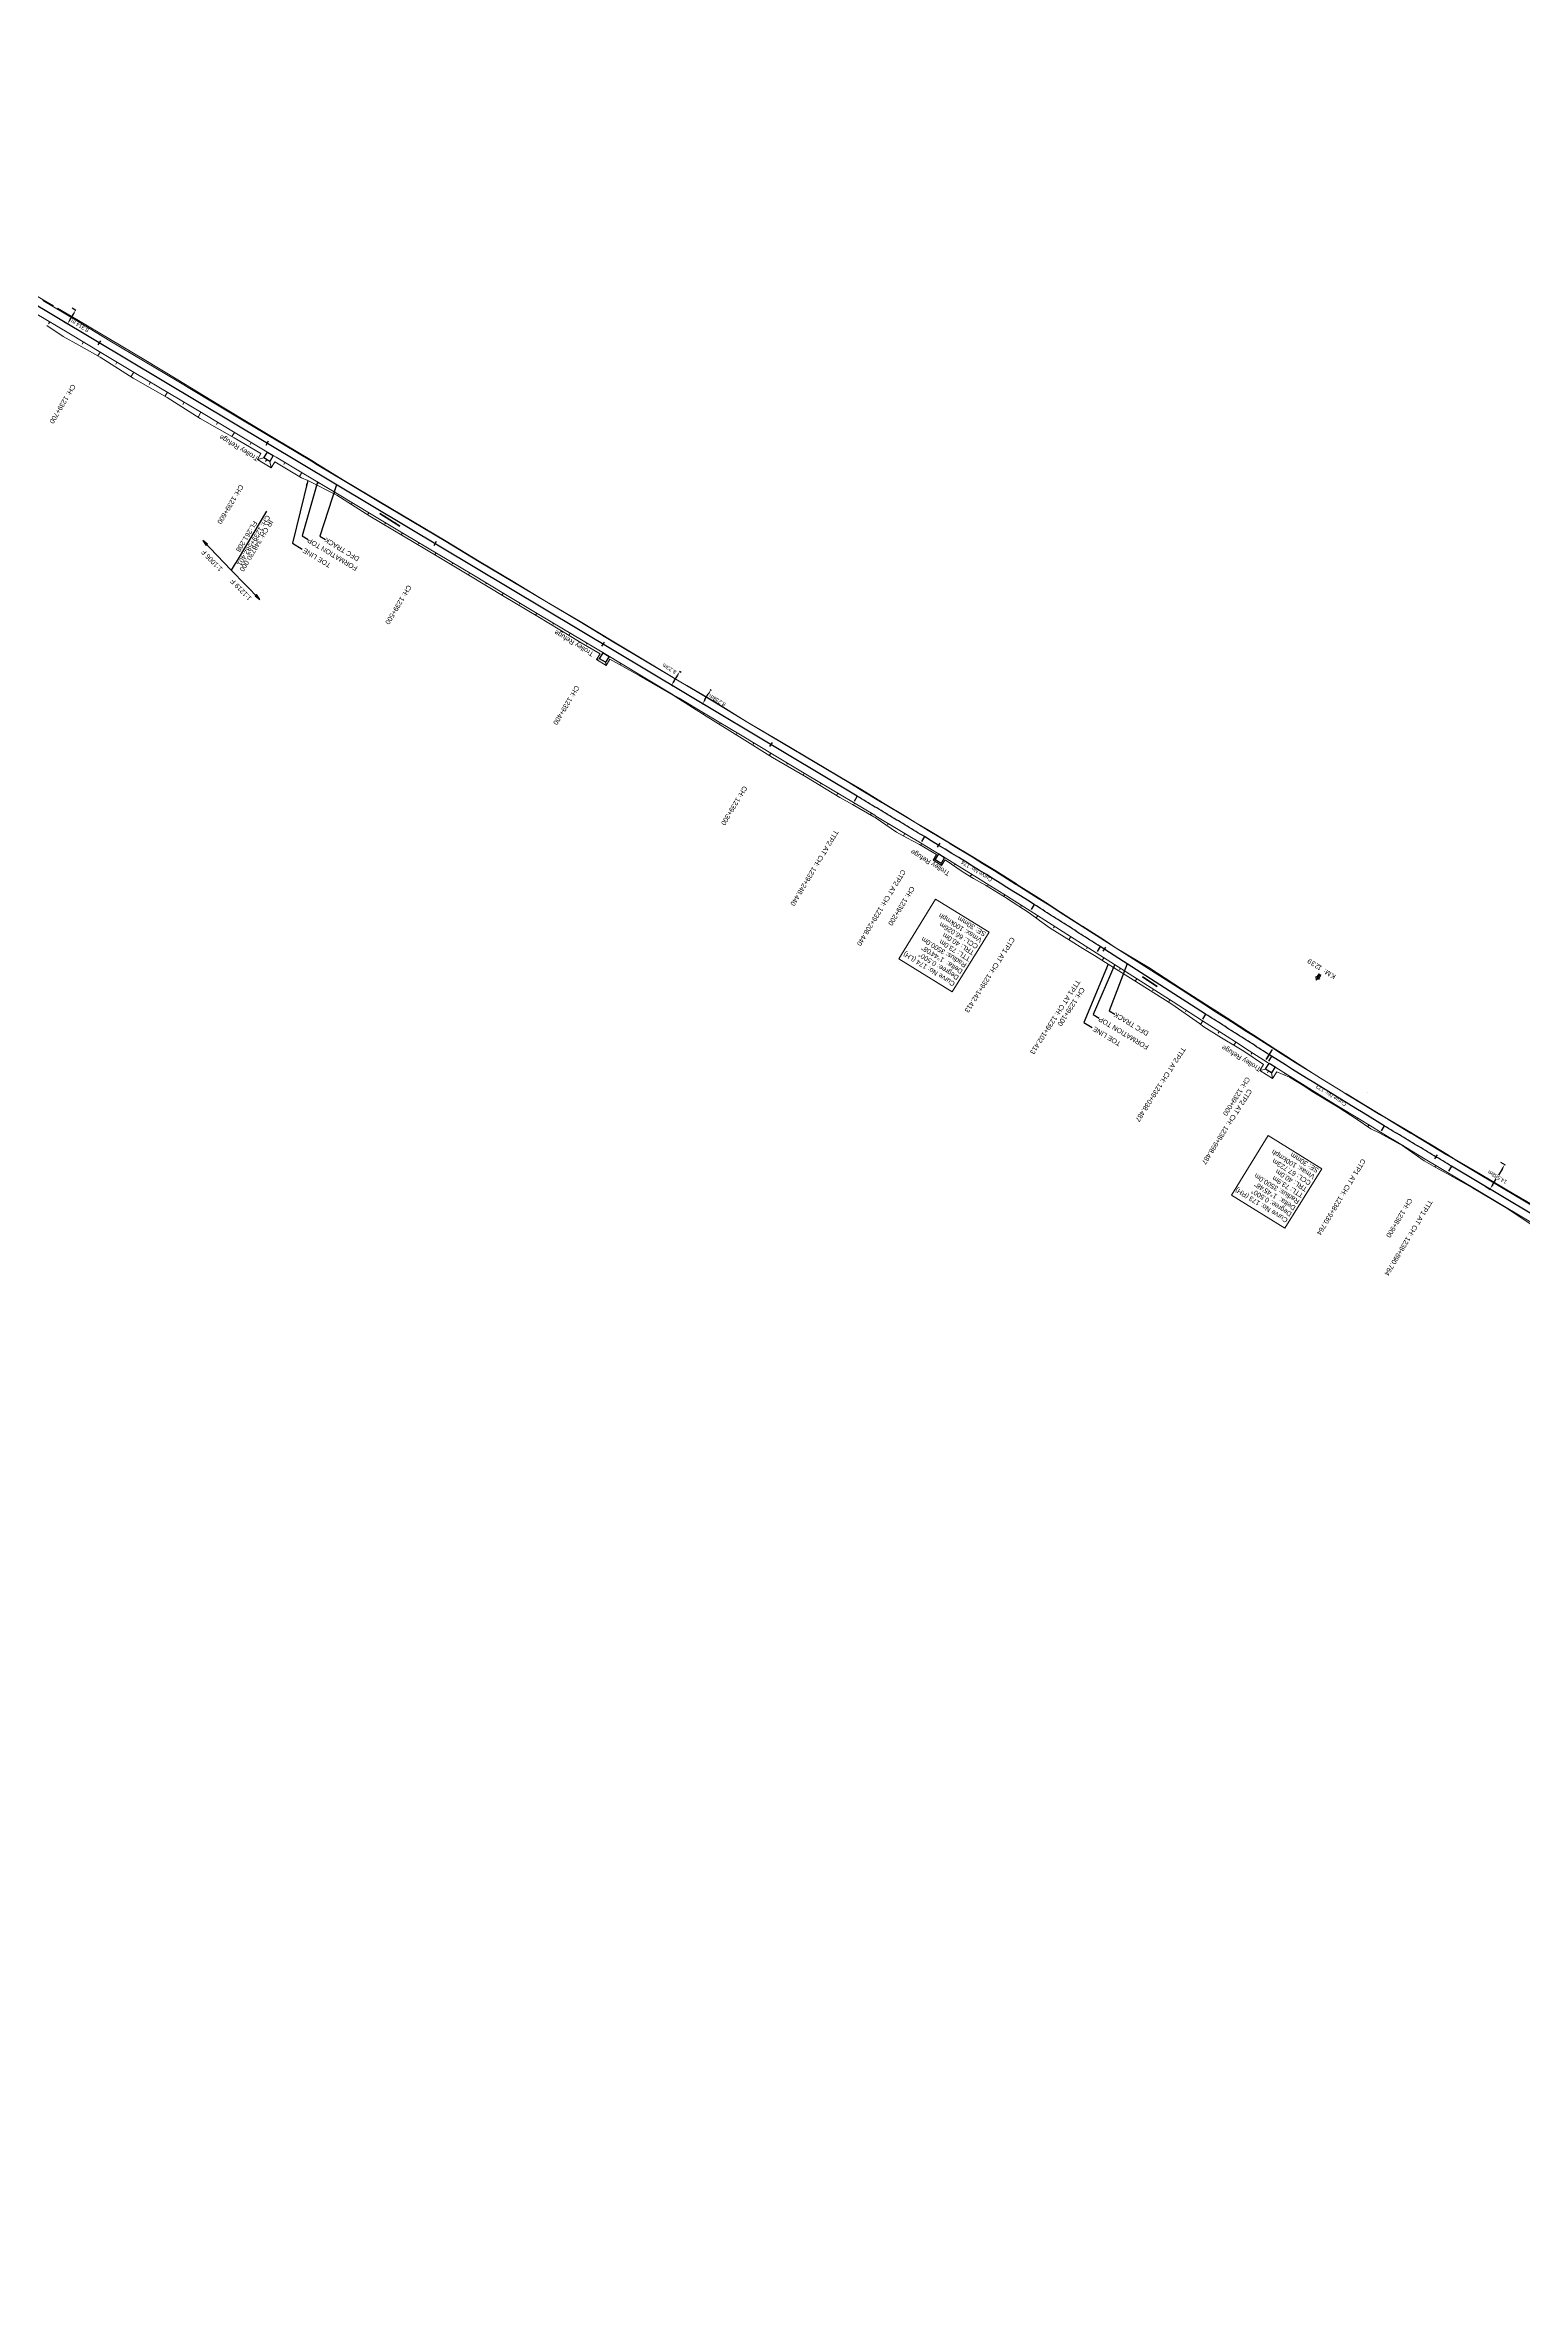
# Model space of a CAD drawing. Header units: metres. Extents: x 593990 to 611207, y 3401545 to 3411811.
# Drawn here: x 603661 to 604417, y 3405052 to 3406197 of the extents above; entities that cross this region are included whole.
import ezdxf
from ezdxf.enums import TextEntityAlignment as Align

# ---------------------------------------------------------------- set-up
doc = ezdxf.new("R2010")
doc.units = ezdxf.units.M
doc.header["$MEASUREMENT"] = 0
doc.linetypes.add('CENTER2', pattern=[1.125, 0.75, -0.125, 0.125, -0.125])
for name, color, linetype, lineweight in [('C-ALIG-DG-CURVE', 1, 'CENTER2', 70), ('C-ALIG-DG-LINE', 1, 'CENTER2', 70), ('C-ALIG-DG-SPIRAL', 1, 'CENTER2', 70), ('C-ALIG-LABL-DG', 1, 'Continuous', 25), ('C-ALIG-LABL-DG-MARK', 1, 'Continuous', 25), ('Km post', 1, 'Continuous', 13), ('Proposed Curve_Details', 10, 'Continuous', 0), ('PROPOSED DFCC TOE LINE', 239, 'Continuous', 0), ('PROPOSED DFCC TOE SLOPES', 239, 'Continuous', 0), ('PROPOSED DFCC TRACK', 1, 'Continuous', 0), ('PROPOSED FORMATION LINE - PLAN', 187, 'Continuous', 0), ('PROPOSED GRADES IN PLAN', 10, 'Continuous', 0)]:
    doc.layers.add(name, color=color, linetype=linetype, lineweight=lineweight)
doc.layers.add('Trolley Refuse', color=10, linetype='Continuous')
doc.styles.add('Arial', font='arial.ttf')
doc.styles.get("Standard").update_dxf_attribs({"font": 'arial.ttf'})
doc.styles.add('Style-Arial', font='arial.ttf')
doc.dimstyles.new('ISO-25', dxfattribs={"dimtxt": 2.5, "dimasz": 2.5, "dimexe": 1.25, "dimexo": 0.625, "dimtad": 1, "dimtxsty": 'Standard', "dimcen": 2.5, "dimadec": 0, "dimazin": 0, "dimtfac": 1, "dimtmove": 0, "dimatfit": 3, "dimfxl": 1, "dimarcsym": 0})
doc.dimstyles.get("Standard").update_dxf_attribs({"dimtxt": 0.18, "dimasz": 0.18, "dimexe": 0.18, "dimexo": 0.0625, "dimgap": 0.09, "dimtad": 0, "dimtih": 1, "dimtoh": 1, "dimdec": 4, "dimzin": 0, "dimdsep": 46, "dimtxsty": 'Standard', "dimcen": 0.09, "dimadec": 0, "dimazin": 0, "dimtfac": 1, "dimtdec": 4, "dimtofl": 0, "dimtmove": 0, "dimatfit": 3, "dimfxl": 1, "dimtolj": 1, "dimtzin": 0, "dimarcsym": 0})

# ---------------------------------------------------------------- blocks, each defined once
blk = doc.blocks.new('*D262')
at = {"layer": 'Defpoints', "color": 0, "transparency": 16777216}
for p in [(604405.3, 3405625.6), (604407.6, 3405624.2), (604397.8, 3405613.1)]:
    blk.add_point(p, dxfattribs=at)
at = {"layer": 'PROPOSED DFCC TRACK', "color": 0, "lineweight": -2, "transparency": 16777216}
for p, q in [((604406.4, 3405622), (604404.5, 3405618.9)), ((604405.4, 3405625.5), (604407.8, 3405624.1)), ((604397.9, 3405613), (604400.2, 3405611.6)), ((604401.4, 3405613.8), (604403.3, 3405617))]:
    blk.add_line(p, q, dxfattribs=at)
at = {"layer": 'PROPOSED DFCC TRACK', "color": 0, "transparency": 16777216}
for points in [[(604406, 3405622.2), (604406.7, 3405621.8), (604407.6, 3405624.2)], [(604401.1, 3405614), (604401.8, 3405613.6), (604400.1, 3405611.7)]]:
    blk.add_solid(points, dxfattribs=at)
at = {"layer": 'PROPOSED DFCC TRACK', "color": 0, "lineweight": 0, "transparency": 16777216, "insert": (604403.9, 3405617.9), "char_height": 2, "attachment_point": 5, "rotation": 149, "style": 'Style-Arial'}
blk.add_mtext('\\A1;14.588m', dxfattribs=at)
blk = doc.blocks.new('TerminatorOpen_0.5')
at = {"color": 0, "linetype": 'ByBlock', "lineweight": -2}
for q in [(-1, 0.25), (-1, 0), (-1, -0.25)]:
    blk.add_line((0, 0), q, dxfattribs=at)
blk = doc.blocks.new('*D263')
at = {"layer": 'Defpoints', "color": 0, "transparency": 16777216}
for p in [(603675.4, 3406062.4), (603671.1, 3406055.2), (603673.1, 3406054)]:
    blk.add_point(p, dxfattribs=at)
at = {"layer": 'PROPOSED DFCC TRACK', "color": 0, "lineweight": -2, "transparency": 16777216}
for p, q in [((603676, 3406059), (603674.3, 3406056.2)), ((603675.5, 3406062.3), (603677.4, 3406061.1)), ((603671.2, 3406055.2), (603673.2, 3406054))]:
    blk.add_line(p, q, dxfattribs=at)
at = {"layer": 'PROPOSED DFCC TRACK', "color": 0, "transparency": 16777216}
for points in [[(603674, 3406056.4), (603674.7, 3406056), (603673.1, 3406054)], [(603675.7, 3406059.2), (603676.4, 3406058.8), (603677.3, 3406061.2)]]:
    blk.add_solid(points, dxfattribs=at)
at = {"layer": 'PROPOSED DFCC TRACK', "color": 0, "lineweight": 0, "transparency": 16777216, "insert": (603679.4, 3406053.1), "char_height": 2, "attachment_point": 5, "rotation": 149, "style": 'Style-Arial'}
blk.add_mtext('\\A1;\\A1;8.314 m', dxfattribs=at)
blk = doc.blocks.new('*D214')
at = {"layer": 'Defpoints', "color": 0, "transparency": 16777216}
for p in [(604001.2, 3405867.3), (604001.9, 3405866.9), (603997, 3405860.2)]:
    blk.add_point(p, dxfattribs=at)
at = {"layer": 'PROPOSED DFCC TRACK', "color": 0, "lineweight": -2, "transparency": 16777216}
for p, q in [((603998.9, 3405862), (604000.6, 3405864.8)), ((604001.3, 3405867.2), (604002, 3405866.8)), ((603997.1, 3405860.2), (603997.8, 3405859.8))]:
    blk.add_line(p, q, dxfattribs=at)
at = {"layer": 'PROPOSED DFCC TRACK', "color": 0, "transparency": 16777216}
for points in [[(603998.6, 3405862.2), (603999.3, 3405861.8), (603997.7, 3405859.8)], [(604000.2, 3405865), (604001, 3405864.6), (604001.9, 3405866.9)]]:
    blk.add_solid(points, dxfattribs=at)
at = {"layer": 'PROPOSED DFCC TRACK', "color": 0, "lineweight": 0, "transparency": 16777216, "insert": (604005.2, 3405861.6), "char_height": 2, "attachment_point": 5, "rotation": 149, "style": 'Style-Arial'}
blk.add_mtext('\\A1;8.238m', dxfattribs=at)
blk = doc.blocks.new('*D215')
at = {"layer": 'Defpoints', "color": 0, "transparency": 16777216}
for p in [(603986, 3405876.4), (603986.9, 3405875.9), (603982.6, 3405868.8)]:
    blk.add_point(p, dxfattribs=at)
at = {"layer": 'PROPOSED DFCC TRACK', "color": 0, "lineweight": -2, "transparency": 16777216}
for p, q in [((603983.1, 3405871.5), (603984.8, 3405874.2)), ((603986.8, 3405875.9), (603985.9, 3405876.4)), ((603982.5, 3405868.9), (603981.7, 3405869.4))]:
    blk.add_line(p, q, dxfattribs=at)
at = {"layer": 'PROPOSED DFCC TRACK', "color": 0, "transparency": 16777216}
for points in [[(603984.4, 3405874.4), (603985.1, 3405874), (603986, 3405876.4)], [(603982.7, 3405871.7), (603983.5, 3405871.2), (603981.8, 3405869.3)]]:
    blk.add_solid(points, dxfattribs=at)
at = {"layer": 'PROPOSED DFCC TRACK', "color": 0, "lineweight": 0, "transparency": 16777216, "insert": (603980.7, 3405877.8), "char_height": 2, "attachment_point": 5, "rotation": 149, "style": 'Style-Arial'}
blk.add_mtext('\\A1;8.23m', dxfattribs=at)
blk = doc.blocks.new('Direction')
h = blk.add_hatch(color=256)
h.dxf.hatch_style = 1
h.paths.add_polyline_path([(-5.54, 0), (-4.75, -0.13), (-4.75, 0.13)])
blk.add_lwpolyline([(-5.54, 0), (-4.75, -0.13), (-4.75, 0.13)], close=True)
blk.add_lwpolyline([(0, 0), (-5.54, 0)])
blk = doc.blocks.new('Tick Hor')
blk.add_lwpolyline([(-0.5, 0), (0.5, 0)])
blk = doc.blocks.new('KM Post')
at = {"layer": 'Km post', "lineweight": 13}
h = blk.add_hatch(color=256, dxfattribs=at)
h.paths.add_polyline_path([(0, -8.9), (1.6, -8.9), (1.6, -3.8), (0, -3.8)])
h.paths.add_polyline_path([(0, -3.8), (0, 0), (-3.4, -3.8)])
for p, q in [((0, -8.9), (0, 0)), ((3.1, -3.8), (0, 0)), ((3.1, -3.8), (-3.4, -3.8))]:
    blk.add_line(p, q, dxfattribs=at)
blk.add_lwpolyline([(1.6, -3.8), (1.6, -8.9), (-1.6, -8.9), (-1.6, -3.8)], dxfattribs=at)

msp = doc.modelspace()

# ---------------------------------------------------------------- linework, layer by layer
at = {"layer": 'C-ALIG-DG-CURVE', "color": 1, "linetype": 'Continuous', "lineweight": 30, "flags": 128}
for points in [[(604167.1772, 3405757.17, 0.004716204), (604111.0371, 3405791.9213)], [(604346.0659, 3405644.0708, -0.004837368), (604288.4751, 3405679.7008)]]:
    msp.add_lwpolyline(points, format="xyb", dxfattribs=at)
at = {"layer": 'C-ALIG-DG-LINE', "color": 1, "linetype": 'Continuous', "lineweight": 30, "flags": 128}
for points in [[(604076.7502, 3405812.5223), (600403.5632, 3408010.0169)], [(604254.7457, 3405701.2026), (604200.9065, 3405735.6683)], [(606968.149, 3404077.0385), (604380.3628, 3405623.4864)]]:
    msp.add_lwpolyline(points, dxfattribs=at)
at = {"layer": 'C-ALIG-DG-SPIRAL', "color": 1, "linetype": 'Continuous', "lineweight": 30, "flags": 128}
for points in [[(604111.0371, 3405791.9213), (604109.9335, 3405792.5898), (604108.8297, 3405793.258), (604107.7256, 3405793.9258), (604106.6213, 3405794.5932), (604105.5168, 3405795.2603), (604104.412, 3405795.927), (604103.3071, 3405796.5934), (604102.202, 3405797.2594), (604101.0967, 3405797.9252), (604099.9912, 3405798.5907), (604098.8856, 3405799.2559), (604097.7798, 3405799.9209), (604096.6739, 3405800.5855), (604095.5678, 3405801.25), (604094.4616, 3405801.9142), (604093.3552, 3405802.5783), (604092.2487, 3405803.2421), (604091.1422, 3405803.9057), (604090.0355, 3405804.5692), (604088.9287, 3405805.2325), (604087.8219, 3405805.8957), (604086.7149, 3405806.5587), (604085.6079, 3405807.2216), (604084.5008, 3405807.8845), (604083.3937, 3405808.5472), (604082.2865, 3405809.2098), (604081.1793, 3405809.8724), (604080.0721, 3405810.5349), (604078.9648, 3405811.1974), (604077.8575, 3405811.8599), (604076.7502, 3405812.5223)], [(604200.9065, 3405735.6683), (604199.8198, 3405736.364), (604198.7331, 3405737.0596), (604197.6463, 3405737.7553), (604196.5596, 3405738.4509), (604195.4727, 3405739.1464), (604194.3859, 3405739.8419), (604193.299, 3405740.5373), (604192.212, 3405741.2326), (604191.125, 3405741.9278), (604190.0379, 3405742.6229), (604188.9507, 3405743.3179), (604187.8635, 3405744.0127), (604186.7761, 3405744.7073), (604185.6886, 3405745.4018), (604184.601, 3405746.0962), (604183.5133, 3405746.7903), (604182.4255, 3405747.4842), (604181.3375, 3405748.1779), (604180.2494, 3405748.8714), (604179.1611, 3405749.5646), (604178.0726, 3405750.2575), (604176.984, 3405750.9502), (604175.8952, 3405751.6426), (604174.8062, 3405752.3347), (604173.717, 3405753.0265), (604172.6276, 3405753.718), (604171.5379, 3405754.4091), (604170.4481, 3405755.0999), (604169.358, 3405755.7903), (604168.2677, 3405756.4804), (604167.1772, 3405757.17)], [(604288.4751, 3405679.7008), (604287.3845, 3405680.3905), (604286.2942, 3405681.0805), (604285.2041, 3405681.7709), (604284.1143, 3405682.4617), (604283.0247, 3405683.1529), (604281.9353, 3405683.8443), (604280.8461, 3405684.5361), (604279.7571, 3405685.2282), (604278.6682, 3405685.9206), (604277.5796, 3405686.6133), (604276.4912, 3405687.3063), (604275.4029, 3405687.9995), (604274.3147, 3405688.693), (604273.2267, 3405689.3867), (604272.1389, 3405690.0806), (604271.0512, 3405690.7747), (604269.9636, 3405691.469), (604268.8761, 3405692.1635), (604267.7887, 3405692.8582), (604266.7015, 3405693.553), (604265.6143, 3405694.248), (604264.5272, 3405694.9431), (604263.4402, 3405695.6383), (604262.3532, 3405696.3336), (604261.2663, 3405697.029), (604260.1795, 3405697.7245), (604259.0927, 3405698.42), (604258.0059, 3405699.1156), (604256.9191, 3405699.8112), (604255.8324, 3405700.5069), (604254.7457, 3405701.2026)], [(604380.3628, 3405623.4864), (604379.2552, 3405624.1483), (604378.1476, 3405624.8102), (604377.04, 3405625.4721), (604375.9325, 3405626.1341), (604374.8249, 3405626.7962), (604373.7174, 3405627.4583), (604372.61, 3405628.1205), (604371.5026, 3405628.7827), (604370.3953, 3405629.4451), (604369.288, 3405630.1076), (604368.1808, 3405630.7703), (604367.0737, 3405631.433), (604365.9667, 3405632.096), (604364.8598, 3405632.7591), (604363.753, 3405633.4224), (604362.6464, 3405634.0859), (604361.5398, 3405634.7496), (604360.4334, 3405635.4135), (604359.3271, 3405636.0776), (604358.221, 3405636.742), (604357.1151, 3405637.4067), (604356.0093, 3405638.0717), (604354.9037, 3405638.7369), (604353.7982, 3405639.4024), (604352.693, 3405640.0683), (604351.5879, 3405640.7345), (604350.4831, 3405641.401), (604349.3785, 3405642.0679), (604348.2741, 3405642.7351), (604347.1699, 3405643.4028), (604346.0659, 3405644.0708)]]:
    msp.add_lwpolyline(points, dxfattribs=at)
at = {"layer": 'C-ALIG-LABL-DG', "color": 1, "linetype": 'Continuous', "lineweight": 25}
msp.add_line((604287.1964, 3405680.5095), (604285.8597, 3405678.3969), dxfattribs=at)
at = {"layer": 'C-ALIG-LABL-DG-MARK', "color": 1, "linetype": 'Continuous', "lineweight": 25}
for p, q in [((604076.7502, 3405812.5223), (604075.21, 3405809.9478)), ((604111.0371, 3405791.9213), (604109.4823, 3405789.3557)), ((604167.1772, 3405757.17), (604165.5742, 3405754.6342)), ((604200.9065, 3405735.6683), (604199.2891, 3405733.1417)), ((604254.7457, 3405701.2026), (604253.1282, 3405698.6759)), ((604288.4751, 3405679.7008), (604286.8721, 3405677.165)), ((604346.0659, 3405644.0708), (604344.5123, 3405641.5044)), ((604380.3628, 3405623.4864), (604378.8239, 3405620.9112))]:
    msp.add_line(p, q, dxfattribs=at)
at = {"layer": 'Proposed Curve_Details'}
for points in [[(604125.2568, 3405712.5677), (604144.117, 3405743.036), (604116.7871, 3405759.8639), (604097.9269, 3405729.3955)], [(604295.3275, 3405591.681), (604314.1803, 3405622.1539), (604286.7935, 3405639.1672), (604267.9406, 3405608.6943)]]:
    msp.add_lwpolyline(points, close=True, dxfattribs=at)
at = {"layer": 'PROPOSED DFCC TOE LINE', "lineweight": 0, "flags": 128}
for points in [[(603510.9224, 3406157.3901), (603523.4849, 3406148.6747), (603540.5002, 3406138.1599), (603557.4652, 3406127.5609), (603574.6895, 3406117.3953), (603591.8041, 3406107.0465), (603609.0194, 3406096.866), (603626.2022, 3406086.6311), (603643.5213, 3406076.624), (603660.6863, 3406066.3593), (603665.9494, 3406063.2532)], [(603667.9745, 3406062.0581), (603677.9107, 3406056.194), (603695.133, 3406046.0252), (603712.3205, 3406035.7982), (603729.4668, 3406025.5023), (603746.5049, 3406015.0255), (603763.634, 3406004.7009), (603780.7848, 3405994.4124), (603783.7264, 3405992.6497), (603797.9326, 3405984.1191), (603800.8561, 3405982.326), (603815.0058, 3405973.701), (603832.1779, 3405963.4483), (603849.3548, 3405953.2036), (603866.5433, 3405942.9782), (603883.6626, 3405932.6371), (603900.7831, 3405922.298), (603917.9367, 3405912.0145), (603935.1406, 3405901.8147), (603952.279, 3405891.5056), (603969.4194, 3405881.1999), (603986.5739, 3405870.9177), (603989.5443, 3405869.1841)], [(603985.4935, 3405862.4059), (603982.5928, 3405864.2632), (603965.3075, 3405874.3267), (603950.3217, 3405882.557), (603948.4696, 3405879.4611), (603943.4673, 3405882.4538), (603945.2511, 3405885.4353), (603935.6449, 3405891.0682), (603930.3583, 3405894.1717), (603913.4366, 3405904.4923), (603896.2591, 3405914.7361), (603879.1297, 3405925.0603), (603861.9379, 3405935.2801), (603844.742, 3405945.4931), (603827.5586, 3405955.7269), (603810.7297, 3405966.5533), (603795.8294, 3405973.9237), (603792.7211, 3405975.4079), (603779.0704, 3405983.4916), (603777.2547, 3405980.4621), (603770.1571, 3405984.716), (603771.9401, 3405987.691), (603758.2735, 3405995.7406), (603740.9217, 3406005.693), (603723.9836, 3406016.3369), (603706.6232, 3406026.275), (603689.7645, 3406037.0516), (603678.7953, 3406043.1021), (603670.8116, 3406047.6596), (603662.4721, 3406053.1564)], [(604425.0296, 3405591.0874), (604408.2953, 3405602.0728), (604391.1155, 3405612.3127), (604378.1235, 3405619.7405), (604373.6746, 3405622.1163), (604366.4485, 3405626.2018), (604356.8232, 3405632.9224), (604355.4782, 3405633.8497), (604343.7749, 3405640.2876), (604339.2876, 3405642.6153), (604332.1614, 3405647.2906), (604322.5627, 3405653.6501), (604320.7559, 3405654.6324), (604309.1791, 3405661.6945), (604305.552, 3405664.2125), (604297.6787, 3405668.8802), (604291.1984, 3405671.7259), (604289.0283, 3405668.2754), (604282.4727, 3405672.3981), (604284.3509, 3405675.3845), (604274.2659, 3405682.2075), (604270.9054, 3405684.3524), (604262.8395, 3405689.1075), (604253.8111, 3405694.763), (604251.6489, 3405696.3637), (604237.4415, 3405706.2877), (604220.517, 3405716.9453), (604203.57, 3405727.5676), (604197.9703, 3405731.0829), (604192.0749, 3405734.7735), (604186.0567, 3405738.5366), (604175.3397, 3405745.1649), (604169.8281, 3405749.0095), (604164.5233, 3405752.973), (604153.467, 3405760.1621), (604153.3112, 3405760.2588), (604142.2447, 3405767.0873), (604136.2028, 3405770.5675), (604130.8814, 3405773.783), (604121.5864, 3405780.045), (604119.8066, 3405777.1421), (604115.4445, 3405779.8163), (604117.2494, 3405782.7602), (604108.5774, 3405787.8611), (604102.0497, 3405791.2787), (604096.8601, 3405794.2197), (604085.8089, 3405801.6975), (604085.2138, 3405802.0599), (604074.2377, 3405808.3212), (604067.7917, 3405811.8897), (604050.7295, 3405822.3262), (604033.4726, 3405832.4372), (604016.4735, 3405842.9791), (603999.4454, 3405853.4725), (603985.4935, 3405862.4059)], [(603989.5443, 3405869.184), (604003.85, 3405860.8349), (604020.8677, 3405850.3241), (604038.0763, 3405840.1323), (604055.2741, 3405829.9226), (604072.4785, 3405819.7238), (604078.8122, 3405815.9677), (604089.6148, 3405809.4069), (604090.2112, 3405809.0456), (604101.6282, 3405802.144), (604106.7247, 3405799.0261), (604113.0474, 3405795.2369), (604123.916, 3405788.7622), (604124.4046, 3405788.4698), (604135.706, 3405781.6101), (604141.0449, 3405778.3915), (604147.014, 3405774.7597), (604158.0346, 3405767.7947), (604158.1898, 3405767.6961), (604169.3395, 3405760.592), (604174.9072, 3405757.0136), (604180.5614, 3405753.3675), (604191.7081, 3405746.1382), (604191.7553, 3405746.1092), (604203.0716, 3405739.0517), (604208.5009, 3405735.2702), (604225.6872, 3405725.0217), (604242.476, 3405714.1522), (604257.0356, 3405704.7783), (604259.3004, 3405703.3384), (604268.2831, 3405697.6229), (604276.1079, 3405692.5122), (604279.4423, 3405690.3389), (604290.6184, 3405683.0901), (604292.8816, 3405681.6533), (604302.0263, 3405675.8172), (604309.7039, 3405670.8757), (604313.4196, 3405668.5192), (604324.9701, 3405661.4736), (604326.7217, 3405660.4105), (604336.5473, 3405654.4726), (604343.8282, 3405650.0915), (604348.1395, 3405647.4974), (604359.5653, 3405640.6497), (604360.9631, 3405639.8149), (604371.0104, 3405633.8247), (604378.0922, 3405629.5072), (604382.3695, 3405626.8456), (604395.2804, 3405619.2821), (604412.4876, 3405609.088), (604429.8059, 3405599.0799)]]:
    msp.add_lwpolyline(points, dxfattribs=at)
at = {"layer": 'PROPOSED DFCC TOE SLOPES', "flags": 128}
for points in [[(603664.0419, 3406055.0564), (603663.4124, 3406054.004)], [(603681.205, 3406044.7885), (603680.5268, 3406043.6548)], [(603689.7866, 3406039.6546), (603688.6102, 3406037.6883)], [(603698.3681, 3406034.5206), (603697.7257, 3406033.4469)], [(603706.9496, 3406029.3867), (603705.5127, 3406026.9848)], [(603715.5312, 3406024.2528), (603714.8455, 3406023.1067)], [(603724.1127, 3406019.1189), (603722.84, 3406016.9915)], [(603732.6942, 3406013.9849), (603732.0156, 3406012.8505)], [(603741.2758, 3406008.851), (603739.8059, 3406006.3941)], [(603749.8573, 3406003.7171), (603749.1559, 3406002.5447)], [(603758.4389, 3405998.5831), (603757.1305, 3405996.3962)], [(603767.0204, 3405993.4492), (603766.3877, 3405992.3916)], [(603773.4322, 3405985.5365), (603770.1571, 3405984.716)], [(603774.9332, 3405984.6368), (603774.3196, 3405983.6129)], [(603776.4343, 3405983.7372), (603777.2547, 3405980.4621)], [(603784.1835, 3405983.1814), (603783.5832, 3405982.178)], [(603792.765, 3405978.0474), (603791.5875, 3405976.0792)], [(603801.3465, 3405972.9135), (603800.9498, 3405972.2503)], [(603809.9281, 3405967.7796), (603809.545, 3405967.1393)], [(603818.5096, 3405962.6456), (603818.2726, 3405962.2495)], [(603827.0911, 3405957.5117), (603826.45, 3405956.4401)], [(603835.6727, 3405952.3778), (603835.3455, 3405951.831)], [(603844.2542, 3405947.2439), (603843.6101, 3405946.1672)], [(603852.8358, 3405942.1099), (603852.5215, 3405941.5846)], [(603861.4173, 3405936.976), (603860.8052, 3405935.9528)], [(603869.9988, 3405931.8421), (603869.7001, 3405931.3427)], [(603878.5804, 3405926.7081), (603877.9973, 3405925.7335)], [(603887.1619, 3405921.5742), (603886.864, 3405921.0762)], [(603895.7434, 3405916.4403), (603895.1308, 3405915.4162)], [(603904.325, 3405911.3064), (603904.0207, 3405910.7977)], [(603912.9065, 3405906.1724), (603912.305, 3405905.167)], [(603921.488, 3405901.0385), (603921.1688, 3405900.5048)], [(603930.0696, 3405895.9046), (603929.3872, 3405894.764)], [(603938.6511, 3405890.7706), (603938.3266, 3405890.2283)], [(603945.0646, 3405882.8552), (603943.4673, 3405882.4538)], [(603948.0681, 3405881.0584), (603948.4696, 3405879.4611)], [(603955.8142, 3405880.5028), (603955.5975, 3405880.1406)], [(603964.3957, 3405875.3689), (603964.152, 3405874.9614)], [(603972.9773, 3405870.2349), (603972.8944, 3405870.0964)], [(603981.5588, 3405865.101), (603981.4542, 3405864.9261)], [(603995.1291, 3405865.7222), (603995.174, 3405865.7972)], [(603989.5676, 3405860.3097), (603989.4568, 3405860.1244)], [(603998.1492, 3405855.1758), (603997.7714, 3405854.5443)], [(604003.7046, 3405860.5919), (604003.85, 3405860.8349)], [(604006.7307, 3405850.0418), (604006.4993, 3405849.655)], [(604015.3122, 3405844.9079), (604014.782, 3405844.0215)], [(604023.8938, 3405839.774), (604023.5891, 3405839.2647)], [(604038.0307, 3405840.0562), (604038.0763, 3405840.1323)], [(604038.0368, 3405840.0526), (604038.0823, 3405840.1287)], [(604032.4753, 3405834.6401), (604031.7839, 3405833.4844)], [(604041.0568, 3405829.5061), (604040.7218, 3405828.9461)], [(604046.6183, 3405834.9187), (604046.6498, 3405834.9713)], [(604055.1998, 3405829.7847), (604055.2801, 3405829.919)], [(604049.6384, 3405824.3722), (604049.0152, 3405823.3306)], [(604058.2199, 3405819.2383), (604057.8928, 3405818.6915)], [(604063.7814, 3405824.6508), (604063.8319, 3405824.7352)], [(604072.3629, 3405819.5169), (604072.4846, 3405819.7202)], [(604072.3631, 3405819.5168), (604072.4847, 3405819.7201)], [(604066.8014, 3405814.1043), (604066.0967, 3405812.9264)], [(604075.3826, 3405808.9705), (604075.0921, 3405808.485)], [(604080.9443, 3405814.3824), (604081.0081, 3405814.4889)], [(604080.9448, 3405814.3821), (604081.0085, 3405814.4886)], [(604089.5254, 3405809.2466), (604089.6196, 3405809.404)], [(604089.5293, 3405809.2442), (604089.6237, 3405809.4015)], [(604098.1035, 3405804.0981), (604098.1424, 3405804.1629)], [(604098.107, 3405804.0961), (604098.1459, 3405804.1608)], [(604083.9613, 3405803.836), (604083.4872, 3405803.0448)], [(604092.5337, 3405798.694), (604092.2035, 3405798.1441)], [(604101.0987, 3405793.545), (604100.3225, 3405792.2575)], [(604106.6757, 3405798.9409), (604106.7264, 3405799.0251)], [(604106.6853, 3405798.9351), (604106.7363, 3405799.0192)], [(604115.2387, 3405793.7543), (604115.2781, 3405793.8194)], [(604115.2452, 3405793.7503), (604115.2848, 3405793.8154)], [(604109.6479, 3405788.3769), (604109.3919, 3405787.9548)], [(604123.7879, 3405788.552), (604123.9159, 3405788.7623)], [(604123.7999, 3405788.5447), (604123.9287, 3405788.7546)], [(604132.3231, 3405783.3144), (604132.4011, 3405783.4416)], [(604132.329, 3405783.3108), (604132.4072, 3405783.4378)], [(604116.5561, 3405780.083), (604115.4445, 3405779.8163)], [(604118.0481, 3405779.1683), (604117.8368, 3405778.8237)], [(604119.54, 3405778.2536), (604119.8066, 3405777.1421)], [(604126.7003, 3405777.9656), (604126.4037, 3405777.4825)], [(604135.208, 3405772.7297), (604134.5057, 3405771.593)], [(604140.8425, 3405778.0649), (604141.0441, 3405778.392)], [(604140.8546, 3405778.0574), (604141.0575, 3405778.3839)], [(604149.3481, 3405772.7791), (604149.4609, 3405772.9606)], [(604149.3545, 3405772.7752), (604149.4675, 3405772.9564)], [(604143.6964, 3405767.4658), (604143.41, 3405767.0054)], [(604152.17, 3405762.1765), (604151.6218, 3405761.3013)], [(604157.8375, 3405767.4801), (604158.0341, 3405767.795)], [(604157.8494, 3405767.4726), (604158.0471, 3405767.7867)], [(604166.3124, 3405762.1455), (604166.3967, 3405762.2794)], [(604166.3184, 3405762.1418), (604166.4029, 3405762.2755)], [(604160.6289, 3405756.861), (604160.326, 3405756.3801)], [(604169.0769, 3405751.5279), (604168.2354, 3405750.1994)], [(604174.7714, 3405756.7989), (604174.9071, 3405757.0137)], [(604174.7812, 3405756.7926), (604174.9176, 3405757.0069)], [(604180.4487, 3405753.1904), (604180.5614, 3405753.3675)], [(604177.5092, 3405746.1692), (604176.9733, 3405745.3276)], [(604185.9348, 3405740.7931), (604184.9361, 3405739.2297)], [(604191.6481, 3405746.0443), (604191.7081, 3405746.1382)], [(604194.3572, 3405735.407), (604193.8862, 3405734.6707)], [(604199.0197, 3405741.4536), (604199.0769, 3405741.543)], [(604199.0206, 3405741.453), (604199.0779, 3405741.5424)], [(604207.3861, 3405735.9729), (604207.4187, 3405736.0239)], [(604207.3864, 3405735.9727), (604207.419, 3405736.0237)], [(604208.4959, 3405735.2624), (604208.5009, 3405735.2702)], [(604202.7792, 3405730.0169), (604201.8875, 3405728.6238)], [(604211.2011, 3405724.6255), (604210.7806, 3405723.9686)], [(604225.3401, 3405724.4794), (604225.6872, 3405725.0217)], [(604225.3461, 3405724.4756), (604225.6932, 3405725.0178)], [(604219.6232, 3405719.234), (604218.8335, 3405718.0005)], [(604228.0453, 3405713.8425), (604227.6717, 3405713.2589)], [(604233.7682, 3405719.0841), (604233.9279, 3405719.3336)], [(604242.1903, 3405713.6926), (604242.482, 3405714.1484)], [(604236.4674, 3405708.451), (604235.7603, 3405707.3464)], [(604244.8895, 3405703.0595), (604244.4528, 3405702.3774)], [(604250.6124, 3405708.3011), (604250.7512, 3405708.5181)], [(604259.0341, 3405702.9099), (604259.306, 3405703.3349)], [(604253.3116, 3405697.668), (604252.2105, 3405695.9479)], [(604253.3123, 3405697.6676), (604252.2115, 3405695.9472)], [(604261.7355, 3405692.2779), (604261.1694, 3405691.3931)], [(604261.7378, 3405692.2764), (604261.1724, 3405691.3913)], [(604267.4558, 3405697.5218), (604267.5984, 3405697.7449)], [(604275.8792, 3405692.1428), (604276.1125, 3405692.5091)], [(604270.165, 3405686.8929), (604269.1886, 3405685.3645)], [(604270.1706, 3405686.8893), (604269.1972, 3405685.3595)], [(604278.6074, 3405681.5207), (604278.1069, 3405680.7341)], [(604278.612, 3405681.5179), (604278.1125, 3405680.7304)], [(604284.3135, 3405686.7825), (604284.4027, 3405686.9231)], [(604292.7527, 3405681.4344), (604292.8882, 3405681.6491)], [(604285.3989, 3405673.0648), (604282.4727, 3405672.3981)], [(604286.8803, 3405672.1331), (604286.3154, 3405671.2349)], [(604288.3617, 3405671.2015), (604289.0283, 3405668.2754)], [(604295.5306, 3405670.8276), (604295.283, 3405670.4343)], [(604295.5383, 3405670.8227), (604295.2921, 3405670.4295)], [(604297.9466, 3405669.3082), (604297.6787, 3405668.8802)], [(604301.2082, 3405676.1168), (604301.258, 3405676.1963)], [(604309.672, 3405670.8248), (604309.7039, 3405670.8757)], [(604313.4079, 3405668.5003), (604313.4196, 3405668.5192)], [(604317.0552, 3405666.2727), (604317.0682, 3405666.2936)], [(604325.5382, 3405660.9975), (604325.5971, 3405661.0931)], [(604334.0987, 3405655.8501), (604334.1444, 3405655.9247)], [(604337.2728, 3405661.0545), (604337.3094, 3405661.1152)], [(604337.278, 3405661.0514), (604337.3147, 3405661.1121)], [(604332.5379, 3405647.9074), (604332.1614, 3405647.2906)], [(604338.1075, 3405644.5155), (604337.6168, 3405643.7115)], [(604338.1179, 3405644.5091), (604337.6296, 3405643.7031)], [(604342.5806, 3405650.5727), (604342.7005, 3405650.77)], [(604351.1949, 3405645.5116), (604351.2635, 3405645.6251)], [(604346.6705, 3405639.3271), (604346.5268, 3405639.0899)], [(604346.6772, 3405639.323), (604346.5341, 3405639.0858)], [(604355.2405, 3405634.1588), (604355.1597, 3405634.0249)], [(604355.2482, 3405634.1541), (604355.168, 3405634.0204)], [(604359.683, 3405640.2385), (604359.8338, 3405640.4894)], [(604368.3354, 3405635.2351), (604368.4168, 3405635.371)], [(604363.8239, 3405629.0105), (604363.6176, 3405628.6665)], [(604363.8269, 3405629.0087), (604363.6208, 3405628.6644)], [(604372.4073, 3405623.8729), (604371.9421, 3405623.0958)], [(604372.4093, 3405623.8717), (604371.9447, 3405623.0944)], [(604376.8324, 3405629.9654), (604376.9682, 3405630.1924)], [(604382.2859, 3405626.7057), (604382.3695, 3405626.8456)], [(604380.9929, 3405618.7413), (604380.8501, 3405618.5023)], [(604380.9932, 3405618.7411), (604380.8503, 3405618.5021)], [(604389.5772, 3405613.6113), (604389.3905, 3405613.2989)], [(604395.1299, 3405619.0302), (604395.2804, 3405619.2821)], [(604395.136, 3405619.0266), (604395.2865, 3405619.2785)], [(604403.72, 3405613.8968), (604403.8051, 3405614.0391)], [(604398.1612, 3405608.4816), (604398.08, 3405608.3457)], [(604406.7452, 3405603.3518), (604406.5888, 3405603.09)], [(604412.3041, 3405608.767), (604412.4937, 3405609.0844)], [(604415.3293, 3405598.222), (604415.1647, 3405597.9467)]]:
    msp.add_lwpolyline(points, dxfattribs=at)
at = {"layer": 'PROPOSED FORMATION LINE - PLAN', "lineweight": 0, "flags": 128}
for points in [[(603985.6437, 3405862.6572), (603982.6894, 3405864.4246), (603965.5263, 3405874.6925), (603948.3632, 3405884.9603), (603931.2002, 3405895.2282), (603914.0371, 3405905.4961), (603896.874, 3405915.7639), (603879.7109, 3405926.0318), (603862.5479, 3405936.2996), (603845.3848, 3405946.5675), (603828.2217, 3405956.8353), (603811.0586, 3405967.1032), (603796.8385, 3405975.6105), (603793.8956, 3405977.3711), (603779.6754, 3405985.8783), (603776.7325, 3405987.6389), (603759.5694, 3405997.9068), (603742.4063, 3406008.1746), (603725.2433, 3406018.4425), (603708.0802, 3406028.7104), (603690.9171, 3406038.9782), (603673.754, 3406049.2461), (603656.591, 3406059.5139)], [(603989.4912, 3405869.0951), (603986.5398, 3405870.8608), (603969.3767, 3405881.1286), (603952.2137, 3405891.3965), (603935.0506, 3405901.6644), (603917.8875, 3405911.9322), (603900.7245, 3405922.2001), (603883.5614, 3405932.4679), (603866.3983, 3405942.7358), (603849.2352, 3405953.0036), (603832.0722, 3405963.2715), (603814.9091, 3405973.5394), (603800.6889, 3405982.0466), (603797.746, 3405983.8072), (603783.5258, 3405992.3145), (603780.5829, 3405994.0751), (603763.4199, 3406004.3429), (603746.2568, 3406014.6108), (603729.0937, 3406024.8786), (603711.9306, 3406035.1465), (603694.7676, 3406045.4144), (603677.6045, 3406055.6822), (603660.4414, 3406065.9501)], [(604425.6187, 3405592.0731), (604408.4506, 3405602.3327), (604391.2826, 3405612.5922), (604378.4386, 3405620.2677), (604374.1143, 3405622.8521), (604366.9926, 3405627.1111), (604356.9489, 3405633.1316), (604355.5513, 3405633.9714), (604344.1233, 3405640.8632), (604339.8114, 3405643.4778), (604332.538, 3405647.9073), (604322.7286, 3405653.9198), (604320.98, 3405654.9963), (604309.4496, 3405662.1299), (604305.7058, 3405664.4593), (604297.9468, 3405669.308), (604288.7435, 3405675.0959), (604286.4719, 3405676.5307), (604275.2036, 3405683.6805), (604271.8424, 3405685.8219), (604263.9575, 3405690.8563), (604254.985, 3405696.5969), (604252.7245, 3405698.0439), (604238.1407, 3405707.3799), (604221.2965, 3405718.1629), (604204.4523, 3405728.9459), (604198.8841, 3405732.5104), (604187.6551, 3405739.6954), (604187.6086, 3405739.7252), (604176.4211, 3405746.8635), (604170.7526, 3405750.4665), (604165.1728, 3405754.0006), (604154.0096, 3405761.0278), (604153.8542, 3405761.1252), (604142.82, 3405768.0128), (604136.8958, 3405771.6872), (604131.6041, 3405774.9556), (604120.3621, 3405781.856), (604119.8774, 3405782.1522), (604109.0942, 3405788.7139), (604102.7991, 3405792.5205), (604097.6899, 3405795.5989), (604086.2642, 3405802.4574), (604085.6664, 3405802.8155), (604074.8256, 3405809.3039), (604068.5064, 3405813.0843), (604051.3434, 3405823.3522), (604034.1803, 3405833.62), (604017.0172, 3405843.8879), (603999.8541, 3405854.1558), (603985.6437, 3405862.6572)], [(604429.466, 3405598.5112), (604412.298, 3405608.7707), (604395.1299, 3405619.0302), (604382.2859, 3405626.7057), (604377.9622, 3405629.2897), (604370.844, 3405633.5466), (604360.8106, 3405639.561), (604359.4149, 3405640.3996), (604348.0074, 3405647.2791), (604343.7047, 3405649.8881), (604336.4469, 3405654.3082), (604326.6585, 3405660.3078), (604324.9136, 3405661.3819), (604313.4079, 3405668.5003), (604309.6721, 3405670.8247), (604301.9297, 3405675.6631), (604292.7461, 3405681.4386), (604290.4794, 3405682.8702), (604279.2312, 3405690.0073), (604275.8744, 3405692.1459), (604267.9971, 3405697.1755), (604259.0284, 3405702.9135), (604256.7681, 3405704.3605), (604242.1843, 3405713.6965), (604225.3401, 3405724.4794), (604208.4959, 3405735.2624), (604202.9277, 3405738.8269), (604191.6948, 3405746.0145), (604191.6481, 3405746.0443), (604180.4486, 3405753.1904), (604174.7711, 3405756.7991), (604169.1803, 3405760.3402), (604157.9932, 3405767.3825), (604157.8374, 3405767.4801), (604146.7795, 3405774.3825), (604140.8426, 3405778.0648), (604135.5396, 3405781.3401), (604124.2735, 3405788.2553), (604123.7877, 3405788.5521), (604112.9813, 3405795.1279), (604106.674, 3405798.9419), (604101.5567, 3405802.0253), (604090.1187, 3405808.8911), (604089.5205, 3405809.2495), (604078.676, 3405815.74), (604072.3569, 3405819.5205), (604055.1938, 3405829.7883), (604038.0307, 3405840.0562), (604020.8677, 3405850.3241), (604003.7046, 3405860.5919), (603989.4912, 3405869.0951)]]:
    msp.add_lwpolyline(points, dxfattribs=at)
at = {"layer": 'Trolley Refuse'}
for points in [[(603775.2314, 3405988.5386), (603778.2335, 3405986.7393), (603776.4343, 3405983.7372), (603773.4322, 3405985.5365)], [(603946.8615, 3405885.8588), (603949.865, 3405884.0619), (603948.0681, 3405881.0584), (603945.0646, 3405882.8552)], [(604118.3855, 3405783.0668), (604121.3693, 3405781.2375), (604119.54, 3405778.2536), (604116.5561, 3405780.083)], [(604287.2621, 3405676.0276), (604290.2249, 3405674.1643), (604288.3617, 3405671.2015), (604285.3989, 3405673.0648)]]:
    msp.add_lwpolyline(points, close=True, dxfattribs=at)

# ---------------------------------------------------------------- block references
at = {"layer": 'C-ALIG-LABL-DG', "color": 1, "linetype": 'Continuous', "lineweight": 25}
for name, p, xscale, yscale, zscale, rotation in [('Tick Hor', (603689.2419, 3406044.3502), 2.5, 2.5, 2.5, 239.1099064291738), ('Tick Hor', (603775.0573, 3405993.0109), 2.5, 2.5, 2.5, 239.1099064291738), ('Tick Hor', (603860.8727, 3405941.6717), 2.5, 2.5, 2.5, 239.1099064291738), ('Direction', (603756.7894, 3405928.1958), 3.789791541545084, 3.789791541545084, 3.789791541545084, 134.1099064291623), ('Tick Hor', (603946.688, 3405890.3324), 2.5, 2.5, 2.5, 239.1099064291738), ('Tick Hor', (604032.5034, 3405838.9931), 2.5, 2.5, 2.5, 239.1099064291738), ('Tick Hor', (604118.2494, 3405787.5385), 2.5, 2.5, 2.5, 238.6443448960725), ('Tick Hor', (604202.9389, 3405734.3672), 2.5, 2.5, 2.5, 237.3742312151997), ('KM Post', (604311.2627, 3405718.5143), 0.3933041122191729, 0.3933041122191729, 0.3933041122191729, 147.8019876954563), ('Tick Hor', (604287.1964, 3405680.5095), 5.999999999999997, 5.999999999999997, 5.999999999999997, 237.6773379068273), ('Tick Hor', (604372.4355, 3405628.2248), 2.499999999999999, 2.499999999999999, 2.499999999999999, 239.1202209526443)]:
    msp.add_blockref(name, p, dxfattribs=dict(at, xscale=xscale, yscale=yscale, zscale=zscale, rotation=rotation))

# ---------------------------------------------------------------- texts
at = {"layer": 'C-ALIG-LABL-DG', "color": 1, "style": 'Arial'}
for s, rotation, p in [('CH: 1239+000', 237.6773379, (604275.5793, 3405669.3221)), ('CTP2 AT CH: 1238+998.487', 237.7016357, (604276.5674, 3405663.2013))]:
    msp.add_text(s, height=2.5, rotation=rotation, dxfattribs=at).set_placement(p)
at = {"layer": 'C-ALIG-LABL-DG', "color": 1, "linetype": 'Continuous', "lineweight": 25, "char_height": 2.5, "attachment_point": 7, "style": 'Arial'}
for s, insert, rotation in [('9', (604309.4378, 3405728.6805), 147.4386527), ('3', (604311.3473, 3405727.4677), 147.4762489), ('2', (604313.2735, 3405726.2462), 147.5141568), ('1', (604314.5794, 3405725.419), 147.5398491), (':', (604316.7513, 3405724.0452), 147.5825611), ('M', (604319.297, 3405722.4377), 147.6325995), ('K', (604321.5743, 3405721.0024), 147.6773379)]:
    msp.add_mtext(s, dxfattribs=dict(at, insert=insert, rotation=rotation))
at = {"layer": 'Proposed Curve_Details', "attachment_point": 7, "line_spacing_factor": 0.9, "style": 'Style-Arial'}
for s, insert, char_height, rotation in [('Curve No: 174', (604145.9246, 3405770.4095), 2, 148.2058661), ('Curve No: 174{\\C1; (LH)}\\PDegree: 0.500%%D\\PDelta:  1%%D44\'08"\\PRadius: 3500.0m\\PTTL: 73.0m\\PTRL: 40.0m\\PCCL: 66.026m\\PVmax: 100kmph\\PSE: 30mm', (604142.7525, 3405742.8832), 2.5, 148.242069), ('Curve No: 173', (604327.0463, 3405655.5771, -131.5135), 2, 147)]:
    msp.add_mtext(s, dxfattribs=dict(at, insert=insert, char_height=char_height, rotation=rotation))
at = {"layer": 'Proposed Curve_Details', "lineweight": 0, "insert": (604312.8954, 3405621.9993), "char_height": 2.5, "attachment_point": 7, "rotation": 148.255953, "line_spacing_factor": 0.9, "style": 'Style-Arial'}
msp.add_mtext('Curve No: 173{\\C1; (RH)}\\PDegree: 0.500%%D\\PDelta:  1%%D45\'48"\\PRadius: 3500.0m\\PTTL: 73.9m\\PTRL: 40.0m\\PCCL: 67.723m\\PVmax: 100kmph\\PSE: 30mm', dxfattribs=at)
at = {"layer": 'PROPOSED DFCC TOE LINE', "lineweight": 0}
for p in [(603794.3249, 3405939.5827, 175.9392), (604198.0578, 3405694.9624, 306.8582)]:
    msp.add_text('TOE LINE', height=2.5, rotation=149, dxfattribs=at).set_placement(p, align=Align.RIGHT)
at = {"layer": 'PROPOSED DFCC TRACK', "color": 10, "linetype": 'Continuous', "lineweight": -3, "ltscale": 5}
for p in [(603805.4033, 3405944.952, -130.919), (604208.7965, 3405702.3253)]:
    msp.add_text('DFC TRACK', height=2.5, rotation=149, dxfattribs=at).set_placement(p, align=Align.RIGHT)
at = {"layer": 'PROPOSED FORMATION LINE - PLAN', "lineweight": 0}
for p in [(603796.6515, 3405944.7474, 175.9392), (604200.9818, 3405699.9817, 306.8582)]:
    msp.add_text('FORMATION TOP', height=2.5, rotation=149, dxfattribs=at).set_placement(p, align=Align.RIGHT)
at = {"layer": 'PROPOSED GRADES IN PLAN', "color": 7, "lineweight": 0, "insert": (603777.301, 3405953.4494, -130.919), "char_height": 2.5, "attachment_point": 4, "rotation": 239.0555497, "line_spacing_factor": 0.84, "style": 'Style-Arial'}
msp.add_mtext('IR CH: 348730.000', dxfattribs=at)
at = {"layer": 'Trolley Refuse'}
for p in [(603771.0843, 3405985.8012), (603942.2814, 3405885.9753), (604124.3805, 3405773.7956), (604283.3473, 3405673.7563)]:
    msp.add_text('Trolley Refuge', height=2.5, rotation=149.1766896, dxfattribs=at).set_placement(p)

# ---------------------------------------------------------------- dimensions: what is measured, and where the dimension line sits
at = {"layer": 'PROPOSED DFCC TRACK', "color": 10, "lineweight": 0}
dim = msp.add_linear_dim(base=(603673.058, 3406054.0382), p1=(603675.3525, 3406062.3538), p2=(603671.0841, 3406055.2191), angle=239.1099064, text='\\A1;<> m', dimstyle='Standard', override={"dimtxt": 2, "dimasz": 2.5, "dimexe": 0.125, "dimexo": 0.125, "dimgap": 0.125, "dimtad": 1, "dimtih": 0, "dimtoh": 0, "dimdec": 3, "dimzin": 11, "dimtxsty": 'Style-Arial', "dimsah": 1, "dimadec": 4, "dimazin": 3, "dimtmove": 2, "dimatfit": 1, "dimldrblk": 'TerminatorOpen_0.5', "dimfrac": 2, "dimtzin": 11}, dxfattribs=at)
dim.commit()
dim.dimension.update_dxf_attribs({"geometry": '*D263', "text_midpoint": (603679.3795, 3406053.0979), "dimtype": 129, "text_rotation": 149})
for base, p1, p2, angle, picture, middle in [((603986.0424, 3405876.3786), (603982.6485, 3405868.8189), (603986.8706, 3405875.8836), 59.1361368, '*D215', (603980.6964, 3405877.7582)), ((604001.8808, 3405866.9131), (603996.9934, 3405860.2371), (604001.2194, 3405867.3084), 59.1361337, '*D214', (604005.1704, 3405861.6102)), ((604407.6476, 3405624.1662), (604397.8113, 3405613.0593), (604405.3314, 3405625.5596), 58.9689345, '*D262', (604403.9011, 3405617.9386))]:
    dim = msp.add_linear_dim(base=base, p1=p1, p2=p2, angle=angle, dimstyle='Standard', override={"dimtxt": 2, "dimasz": 2.5, "dimexe": 0.125, "dimexo": 0.125, "dimgap": 0.125, "dimtad": 1, "dimtih": 0, "dimtoh": 0, "dimdec": 3, "dimzin": 11, "dimpost": 'm', "dimtxsty": 'Style-Arial', "dimsah": 1, "dimadec": 4, "dimazin": 3, "dimtmove": 2, "dimatfit": 1, "dimldrblk": 'TerminatorOpen_0.5', "dimfrac": 2, "dimtzin": 11}, dxfattribs=at)
    dim.commit()
    dim.dimension.update_dxf_attribs({"geometry": picture, "text_midpoint": middle, "dimtype": 129, "text_rotation": 149})

# ---------------------------------------------------------------- leaders
at = {"layer": 'PROPOSED DFCC TOE LINE', "lineweight": 0}
for points in [[(603795.832, 3405973.9281, -130.919), (603788.1036, 3405941.8628, -130.919), (603793.0795, 3405938.946, -130.919)], [(604205.0147, 3405726.6621), (604192.5885, 3405696.8632), (604196.8124, 3405694.3257)]]:
    msp.add_leader(points, dimstyle='ISO-25', override={"dimtxt": 3, "dimasz": 2.5, "dimgap": 0.625, "dimtad": 0, "dimdec": 3, "dimzin": 2, "dimtdec": 3}, dxfattribs=at)
at = {"layer": 'PROPOSED DFCC TRACK', "color": 10, "linetype": 'Continuous', "lineweight": -3, "ltscale": 5}
for points in [[(603810.6046, 3405971.7447), (603802.01, 3405945.518), (603804.9691, 3405943.7355)], [(604214.672, 3405726.8562, 130.919), (604205.4033, 3405702.8913, 130.919), (604208.3624, 3405701.1088, 130.919)]]:
    msp.add_leader(points, dimstyle='ISO-25', override={"dimtxt": 3, "dimasz": 2.5, "dimgap": 0.625, "dimtad": 0, "dimdec": 3, "dimzin": 2, "dimtdec": 3}, dxfattribs=at)
at = {"layer": 'PROPOSED DFCC TRACK', "linetype": 'Continuous', "lineweight": 0}
for points in [[(603832.7428, 3405957.1144), (603842.9553, 3405950.7085)], [(603842.9553, 3405950.7085), (603832.7428, 3405957.1144)], [(604222.4327, 3405720.3059), (604230.0424, 3405715.3108)], [(604230.0424, 3405715.3108), (604222.4327, 3405720.3059)]]:
    msp.add_leader(points, dimstyle='ISO-25', override={"dimtxt": 3, "dimasz": 3, "dimtad": 0, "dimdec": 3, "dimzin": 2, "dimtdec": 3}, dxfattribs=at)
at = {"layer": 'PROPOSED FORMATION LINE - PLAN', "lineweight": 0}
for points in [[(603800.861, 3405973.204, -130.919), (603793.038, 3405945.6746, -130.919), (603795.9971, 3405943.892, -130.919)], [(604208.3227, 3405726.4681), (604197.3683, 3405700.9088), (604200.3274, 3405699.1263)]]:
    msp.add_leader(points, dimstyle='ISO-25', override={"dimtxt": 3, "dimasz": 2.5, "dimgap": 0.625, "dimtad": 0, "dimdec": 3, "dimzin": 2, "dimtdec": 3}, dxfattribs=at)

# ---------------------------------------------------------------- next in the draw order: texts
at = {"layer": 'C-ALIG-LABL-DG', "color": 1, "linetype": 'Continuous', "lineweight": 25, "char_height": 2.5, "style": 'Arial', "bg_fill": 3, "box_fill_scale": 1.04, "bg_fill_color": 256, "bg_fill_true_color": 13158600, "bg_fill_transparency": 0}
for s, insert, width, attachment_point, rotation in [('CH: 1239+700', (603676.3558, 3406022.8106), 22.502814, 4, 239.1099064), ('1:1006 F', (603752.5334, 3405928.9921), 13.377677, 7, 134.1099064), ('CH: 1239+500', (603847.9865, 3405920.132), 22.502814, 4, 239.1099064), ('CH: 1239+400', (603933.8019, 3405868.7927), 22.502814, 4, 239.1099064), ('CH: 1239+300', (604019.6173, 3405817.4534), 22.502814, 4, 239.1099064), ('TTP2 AT CH: 1239+248.440', (604043.431, 3405756.8281), 44.552643, 6, 239.1099064), ('CTP2 AT CH: 1239+208.440', (604077.4002, 3405736.4184), 44.852336, 6, 238.782502), ('CTP1 AT CH: 1239+142.413', (604132.4993, 3405702.3115), 44.860948, 6, 237.7016357), ('TTP1 AT CH: 1239+102.413', (604165.9157, 3405681.0089), 44.561255, 6, 237.3742312), ('TTP2 AT CH: 1239+038.487', (604219.7549, 3405646.5431), 44.561255, 6, 237.3742312), ('CTP1 AT CH: 1238+930.764', (604312.4559, 3405588.5516), 44.850614, 6, 238.8102701), ('TTP1 AT CH: 1238+890.764', (604347.0706, 3405567.7761), 44.550921, 6, 239.1376746)]:
    msp.add_mtext(s, dxfattribs=dict(at, insert=insert, width=width, attachment_point=attachment_point, rotation=rotation))

# ---------------------------------------------------------------- next in the draw order: texts
for s, insert, width, attachment_point, rotation in [('CH: 1239+582.401\\PFL:261.208', (603766.4403, 3405944.3276), 28.889376, 5, 239.1099064), ('1:1219 F', (603757.8215, 3405923.9397), 13.377677, 9, 134.1099064), ('CH: 1239+200', (604105.1886, 3405766.1042), 22.502814, 4, 238.6443449), ('CH: 1239+100', (604192.141, 3405714.4414), 22.502814, 4, 237.3742312), ('CH: 1238+900', (604359.5533, 3405606.6828), 22.502814, 4, 239.120221)]:
    msp.add_mtext(s, dxfattribs=dict(at, insert=insert, width=width, attachment_point=attachment_point, rotation=rotation))

# ---------------------------------------------------------------- next in the draw order: linework, layer by layer
at = {"layer": 'C-ALIG-LABL-DG', "color": 1, "linetype": 'Continuous', "lineweight": 25}
msp.add_line((603774.7582, 3405958.2311), (603756.7894, 3405928.1958), dxfattribs=at)

# ---------------------------------------------------------------- next in the draw order: block references
at = {"layer": 'C-ALIG-LABL-DG', "color": 1, "linetype": 'Continuous', "lineweight": 25, "xscale": 3.789791541545082, "yscale": 3.789791541545082, "zscale": 3.789791541545082, "rotation": 314.1099064291623}
msp.add_blockref('Direction', (603756.7894, 3405928.1958), dxfattribs=at)

# ---------------------------------------------------------------- next in the draw order: texts
at = {"layer": 'C-ALIG-LABL-DG', "color": 1, "linetype": 'Continuous', "lineweight": 25, "insert": (603762.1711, 3405971.4713), "char_height": 2.5, "width": 22.502814, "attachment_point": 4, "rotation": 239.1099064, "style": 'Arial', "bg_fill": 3, "box_fill_scale": 1.04, "bg_fill_color": 256, "bg_fill_true_color": 13158600, "bg_fill_transparency": 0}
msp.add_mtext('CH: 1239+600', dxfattribs=at)

doc.saveas('drawing.dxf')
